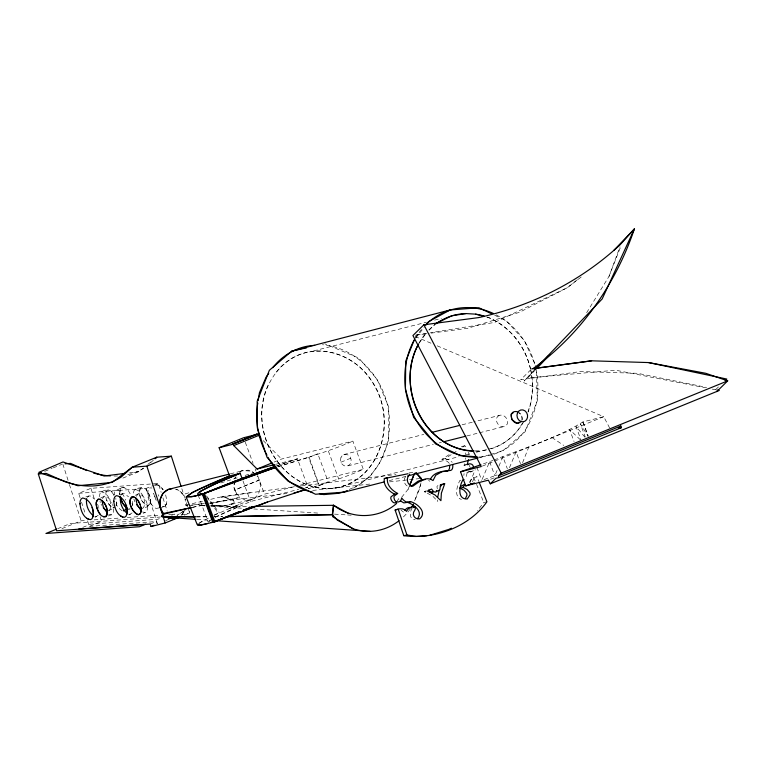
<?xml version="1.0" encoding="UTF-8"?>
<svg xmlns="http://www.w3.org/2000/svg" width="766" height="766" viewBox="0 0 766 766"><rect width="100%" height="100%" fill="white"/><g stroke="black" fill="none" stroke-linecap="round" stroke-linejoin="round"><path stroke-width="0.57" stroke-dasharray="3.83 2.87" d="M135.391 489.57C142.533 490.767 146.545 501.232 143.635 507.552L142.352 508.375C151.237 507.178 152.329 499.403 148.221 492.643C145.885 486.305 138.751 486.697 134.107 490.393L133.016 494.396M234.473 480.856L234.224 490.173L259.272 480.071L257.06 475.954M234.406 480.828L233.783 487.482L236.991 494.156L240.189 497.383A15.071 13.194 75.9 0 0 255.777 496.933A15.071 13.194 75.9 0 0 259.272 480.071L234.779 490.039L236.991 494.156M187.105 506.661L187.23 505.407L185.726 505.177L185.075 498.733L187.431 506.249M420.898 482.877L420.563 486.238L414.703 500.926M463.842 475.514L464.062 473.503M467.212 472.814L465.757 477.946M99.168 496.741L100.26 492.739C104.961 488.804 111.98 488.919 114.373 494.989M113.741 495.564L114.938 491.15L122.301 487.281L124.437 487.54M132.824 505.148L131.838 497.172M150.289 503.042L150.26 498.168L148.221 492.643M159.95 507.915L164.154 506.565L165.628 505.608L166.567 503.693L166.883 501.002L165.561 494.386M465.594 459.38L465.814 457.742M141.691 487.54L140.465 488.325C137.756 494.348 141.442 504.267 148.298 505.407M119.4 494.175L121.018 488.105M521.809 420.486C523.073 417.537 521.502 414.1 518.917 412.434M466.14 464.847L464.033 465.307L464.608 463.44M528.033 411.782L531.039 401.959L532.81 385.566L530.895 370.993M268.129 385.106C246.901 429.669 281.266 493.084 333.354 488.325C383.622 481.374 398.665 414.061 369.289 377.782C353.949 356.219 324.391 344.365 299.123 354.763C280.452 362.615 267.458 380.482 263.447 400.082C253.402 442.825 288.275 493.582 334.618 488.239L459.006 456.66M214.298 515.192L230.384 508.136L231.399 506.498L210.688 505.799M494.041 460.021C523.848 448.072 555.628 438.736 582.983 421.903L603.732 416.685L610.301 429.266M469.29 482.494L471.789 478.329L476.94 476.73L478.903 481.546M472.44 481.804L473.972 478.578L476.94 476.73M414.645 500.811L421.817 481.23M586.632 312.739L609.008 276.402L619.981 246.767M609.008 276.402L620.824 246.346M522.584 462.721L528.875 446.837M181.676 514.886L184.778 510.482L182.011 514.8M470.065 482.57L475.236 469.558M408.125 489.283L409.398 486.084L408.125 489.283L401.7 497.211M509.467 467.7L516.112 451.796L520.526 463.727M482.207 479.305L489.608 461.649L492.94 460.433M405.501 476.758C402.284 480.541 405.109 486.219 409.58 486.965M497.077 470.487L494.826 475.753L483.93 479.64M498.877 466.264L502.917 456.775L507.331 468.706M116.011 505.608L116.872 503.645L115.886 499.145M412.319 507.781C409.666 511.439 408.795 519.587 415.153 519.559M106.005 491.925L107.834 489.886L110.524 490.432L115.388 496.895M150.126 503.377L149.514 504.622L146.593 505.474C141.7 502.027 138.435 495.535 139.852 489.579M87.286 497.364L88.942 495.956L90.733 496.062L94.706 499.173M102.357 498.666L104.454 496.167L106.081 496.263L109.691 499.087L112.114 503.252M106.618 490.671C103.937 496.627 107.575 506.144 114.124 507.734M98.259 515.24L94.62 517.634M121.133 495.018L122.799 493.61L124.58 493.716L128.564 496.828M116.279 505.723L116.7 503.166L115.781 498.293M136.204 496.32L138.301 493.821L139.929 493.917C145.731 497.172 149.389 505.57 146.545 511.803L143.165 513.306M132.106 512.894L128.468 515.288M166.567 503.693L165.006 506.336L162.019 506.307M397.114 501.424L398.54 498.637L399.086 499.375M522.508 422.966C515.365 436.208 502.352 446.291 487.569 449.336M419.27 343.044L426.001 333.363M470.132 471.109L467.988 472.526L464.675 471.76M473.283 470.42L472.115 471.597L468.486 472.45M486.908 501.807L483.758 502.496L477.218 510.96M234.616 478.606L235.842 476.797M415.679 338.141L424.23 327.168M234.53 478.53L236.052 476.758M239.854 472.306L241.367 470.535L251.669 471.128L253.977 473.197M533.624 370.763L524.107 381.037L534.007 370.734M276.172 372.257C303.346 336.705 356.516 349.267 375.014 386.849C396.3 423.636 380.147 480.694 334.618 488.239M208.831 522.019L210.995 519.731M535.137 370.16L527.755 377.935L615.644 370.217L705.275 387.74M429.219 330.136L435.653 323.683M530.828 369.719L520.727 379.697L580.705 371.548L637.59 373.301L706.606 387.395M718.47 386.935L715.971 389.3L713.625 388.822M150.806 462.511L153.363 460.242M122.866 478.099L138.885 471.636L143.357 468.026M147.828 464.426L152.3 460.816M577.459 279.647L567.194 287.767L519.578 312.269L467.576 328.346L430.368 333.229M581.212 276.995L567.194 287.767L494.577 322.438L430.425 332.722M199.122 523.331L209.032 517.711M198.844 523.398L202.186 521.119M449.345 463.42L447.363 461.41L441.925 459.351L450.81 453.549M441.925 459.351L445.084 458.662L451.988 454.152M452.974 453.51L457.915 450.284M462.846 447.057L464.818 445.774L467.212 448.388M122.301 487.281L120.827 488.229L119.889 490.144L119.774 494.692M109.27 510.223L109.777 509.897C112.688 503.521 108.686 493.141 101.543 491.916M154.866 485.759L156.149 484.935L158.016 485.041L160.094 486.199L163.512 490.288M108.265 515.987L112.698 514.149L113.512 512.483L113.483 507.351M158.878 507.925L156.072 508.48C149.753 504.938 145.597 495.621 148.786 488.804L150.203 487.894L151.994 487.999M499.173 415.469C492.758 418.657 498.733 428.893 504.861 426.375C511.267 423.196 505.292 412.96 499.173 415.469L473.656 421.894M240.045 472.067L241.807 470.946L248.165 470.132L253.872 472.727L243.588 475.897M185.094 510.271L176.956 515.394L184.778 510.482M211.043 505.799C218.961 505.12 228.191 507.322 234.961 502.161L233.237 499.882L221.92 496.703L208.735 499.786M229.024 508.701L239.997 504.152M426.289 490.671L424.268 491.762L426.222 492.634M349.229 489.407C385.758 475.408 397.506 428.97 384.369 394.72C374.794 368.389 350.885 347.228 322.457 344.719M353.337 488.076L358.478 485.424L370.811 475.447L380.233 462.061L388.726 440.948L388.764 407.11L377.054 379.218L358.823 358.076L324.784 343.79M214.078 515.183L218.119 513.163L207.471 497.9M100.49 498.149L104.454 496.167M135.333 495.305L138.301 493.821M108.494 510.721L113.454 508.251M214.892 517.404L250.587 501.491L298.73 489.378M437.989 485.462L436.917 486.534L437.329 489.043M44.687 471.349L52.145 468.313M53.208 467.882L61.73 464.407M80.095 497.718L78.678 493.304L90.924 488.315L158.294 483.47L161.157 492.337M78.678 493.304L146.047 488.449L153.19 485.548M154.215 485.127L158.294 483.47M57.661 528.703L70.434 523.494L160.41 517.021M61.96 528.617L81.129 520.803L87.046 520.382M82.738 527.401L90.895 524.078L157.834 519.252L160.898 518.008M87.563 520.861L89.344 526.376L101.591 521.387L99.81 515.872M274.132 462.07L281.582 459.035L352.877 441.111L363.314 469.319C345.533 477.381 326.929 482.724 308.449 488.746M278.02 466.609C303.231 458.69 328.643 451.71 352.877 441.111M150.155 524.049L156.274 521.56L157.193 524.021M171.584 515.317L174.648 514.072L175.558 516.543M165.667 520.621L169.746 518.955M184.347 515.164L189.681 512.99L187.986 507.753M340.947 462.195L350.742 458.212M294.364 486.659L264.49 494.175L233.371 506.862L249.687 506.403M482.369 466.111L603.732 416.685L437.051 345.782M490.585 479.286L494.999 477.496M464.033 465.307L467.356 464.301M460.864 480.158L459.772 480.56C457.13 485.95 453.577 496.818 461.41 499.499M497.048 474.939L494.826 475.753L489.608 461.649L481.977 464.368M275.291 466.36L297.457 458.863L307.894 487.071L305.624 487.837M305.806 487.77L307.894 487.071L305.605 487.655M277.598 466.858L309.138 457.273L319.317 485.539L308.191 488.823M85.802 496.971L88.942 495.956M119.649 494.625L122.799 493.61M128.2 509.582L130.306 508.911L128.439 508.796M188.762 492.806L183.055 494.568A15.1 13.089 85.9 0 0 176.304 489.244M220.742 482.944L239.021 477.304M479.315 457.685L489.388 454.822M490.499 454.497L502.697 450.925L525.17 431.679L537.359 400.628L536.248 369.155M476.289 452.275L486.458 449.632M389.147 480.675L406.487 476.251M313.667 350.914L426.509 322.199M434.561 320.15L441.475 318.388M465.92 454.908L471.684 453.443M230.317 473.838L241.807 470.946M275.549 464.368L297.457 458.863L288.054 461.984A90.407 5.362 -20.3 0 0 276.574 465.929M343.762 454.564L423.78 434.437M462.051 424.804L472.498 422.181M347.936 465.843L433.317 444.366M439.09 442.92L441.398 442.336M466.781 435.95L478.319 433.049M479.468 432.761L504.861 426.375M180.987 515.173L189.681 512.99L188.551 509.62M300.109 485.213L363.314 469.319M231.418 504.401L252.244 499.164M230.384 508.136L236.675 506.575L211.129 505.828M192.41 507.351L205.116 504.507M185.726 505.177L203.172 501.088M464.818 445.774L461.668 446.463L463.306 448.014M424.268 491.762L426.375 491.303M192.381 507.408L205.211 504.717M209.874 503.741L240.189 497.383L209.788 503.549M473.474 477.477L475.36 481.268M416.426 334.962L429.257 332.904M471.645 471.76L467.825 471.071M250.367 492.71L221.24 497.105L226.401 497.766L233.573 500.322L234.425 503.051L226.104 505.436L210.794 505.799M221.92 496.703L294.45 486.736M191.615 505.206L204.244 503.415M189.068 505.531L204.388 503.406M415.249 335.221L429.209 333.382M129.636 472.804L138.885 471.636M301.536 485.883L396.041 474.48M409.044 472.909L414.942 472.191M209.989 502.611L287.786 493.39M312.662 490.451L369.93 484.045M389.463 481.891L421.348 478.386M94.151 519.865L120.195 517.998M127.29 517.481L160.439 515.097M168.731 514.503L174.648 514.072M89.344 526.376L156.274 521.56M112.908 507.667L115.149 507.571M196.24 516.849L208.189 516.753M214.164 516.705L222.533 516.638M196.556 516.839L208.419 516.753M214.356 516.705L222.667 516.638M204.991 505.608L200.433 505.455L204.551 505.79M475.179 450.896L480.895 451.097M205.164 505.617L200.386 505.455L204.943 505.819M156.398 484.945L158.016 485.041L161.415 487.3L163.12 489.847M122.541 487.291L126.246 488.545L128.324 490.633L131.34 495.908M116.355 490.24C121.44 490.25 124.111 496.071 125.605 500.169M162.287 506.45L164.154 506.565M145.262 512.636L142.553 511.937M130.45 514.302L128.659 514.197M111.415 514.982L108.705 514.283M96.602 516.648L94.812 516.543M210.841 506.211L244.134 508.346M253.651 508.959L320.245 513.22M334.512 514.13L346.404 514.886M347.592 514.963L351.163 515.192M479.286 456.938L481.623 457.101M197.101 519.415L210.219 520.325M186.741 505.522L187.89 505.704M712.256 389.109L715.75 389.789M175.404 489.397L178.574 490.192L183.055 494.568L184.568 497.689M445.084 458.662L448.886 459.887L452.266 462.3M486.755 317.057L488.995 317.641C509.955 326.986 525.371 346.433 530.388 368.752M415.124 336.456L431.574 343.455M494.702 315.257L506.316 320.772L524.442 340.746L536.171 366.818M427.198 493.074L433.192 496.617L437.769 501.366L437.664 499.92M122.215 510.826L118.242 507.724L116.049 504.172M428.548 480.387L429.879 481.249M551.865 437.472L563.766 445.419M401.087 510.204L403.471 512.071M516.964 411.668L521.55 414.952L522.192 420.323M580.379 439.789L569.636 429.602L574.05 441.532M263.255 440.632L281.582 459.035M584.918 437.195L575.994 426.47L580.81 439.493M469.213 465.335L470.257 467.576M206.523 495.908L219.363 512.875M146.67 490.317L146.995 490.805M158.16 494.664L158.859 496.177M156.044 499.959L153.727 493.285M134.95 501.864L133.83 498.972M101.093 504.21L101.619 505.349M97.56 504.143L98.402 506.585M476.567 484.265L483.758 502.496M153.593 493.534L156.245 500.38M582.983 421.903L588.202 436.007M582.878 422.21L588.097 436.314L580.446 423.981L585.262 437.003M476.931 467.394L481.747 480.416M328.384 451.088L338.821 479.296M245.273 442.202L253.096 463.363M255.155 468.936L255.978 471.157M257.625 475.609L264.49 494.175M242.966 480.866L250.587 501.491M198.203 495.209L208.237 522.335M181.82 488.651L184.711 497.613M162.947 497.881L167.237 511.19M146.047 488.449L157.499 523.944M90.924 488.315L94.831 500.447M81.522 502.123L85.428 514.245M62.793 463.976L69.026 483.298M69.39 484.438L81.129 520.803M132.02 503.444L132.729 505.914M112.64 504.392L113.148 506.173M99.973 501.309L100.317 502.496M98.623 507.37L98.881 508.26M468.591 452.179L469.051 454.698M465.431 452.869L465.747 454.544M208.601 521.311A90.407 5.362 -20.3 0 1 209.999 520.2M215.485 517.04A90.407 5.362 -20.3 0 1 239.614 506.039M111.185 506.709A9.546 4.577 67.8 0 1 106.675 499.949M492.011 454.822A75.336 65.962 75.9 0 1 478.396 457.12M415.354 338.065A75.336 65.962 75.9 0 1 421.827 328.997M496.205 314.874A75.336 65.962 75.9 0 1 535.08 365.334M535.913 368.781A75.336 65.962 75.9 0 1 493.113 454.477M486.247 450.063A69.313 60.686 75.9 0 1 474.652 451.203M418.82 343.369A69.313 60.686 75.9 0 1 425.791 333.267M428.759 330.022A69.313 60.686 75.9 0 1 435.299 324.315M487.119 317.114A69.313 60.686 75.9 0 1 530.512 368.81M530.752 369.873A69.313 60.686 75.9 0 1 528.167 412.041M523.887 421.386A69.313 60.686 75.9 0 1 489.723 449.211M143.749 468.246A241.079 115.57 67.8 0 1 126.84 474.786M117.591 475.964A241.079 115.57 67.8 0 1 114 476.05M410.27 508.978A63.281 54.874 85.9 0 1 402.667 517.634M317.794 453.75L308.612 457.484L319.049 485.701L328.231 481.958L317.794 453.75M341.014 457.34A6.023 5.276 75.9 0 0 346.318 466.188A6.023 5.276 75.9 0 0 350.206 457.082A6.023 5.276 75.9 0 0 341.014 457.34"/><path stroke-width="1.15" d="M421.118 480.627L421.348 478.386L416.273 472.919M79.923 503.54L80.229 500.849L81.177 498.934L82.651 497.986C90.848 499.403 95.52 511.324 92.131 518.659L90.647 519.616C83.389 518.946 80.497 509.763 79.923 503.54L79.961 503.961M86.635 498.695C85.668 504.947 88.377 511.88 93.366 515.738M113.77 501.194L114.086 498.503L115.024 496.588L116.499 495.64C124.695 497.057 129.368 508.978 125.978 516.313L124.504 517.27C117.236 516.6 114.345 507.418 113.77 501.194L113.818 501.615M120.482 496.349C119.515 502.601 122.225 509.534 127.213 513.392M126.62 505.617L125.413 510.022L123.517 510.903M242.161 478.702L240.151 473.273L229.561 475.935L219.124 447.727L232.242 444.424L256.773 434.111L257.74 434.198L260.756 438.114M232.242 444.424L256.773 434.111M437.74 496.99L439.177 490.403M479.305 482.503L486.908 501.807C468.916 527.104 434.025 539.877 403.787 535.683L395.132 510.051C398.942 508.576 403.672 507.619 406.622 511.382C408.288 506.24 419.682 503.645 413.602 512.224C412.194 516.131 415.766 519.616 419.624 518.898C427.658 512.377 417.298 503.406 410.643 501.673C407.225 503.693 403.548 500.696 401.69 497.948C401.125 503.243 394.48 503.521 394.011 497.967A2.911 2.557 77.3 0 1 394.251 496.062L397.765 493.457C391.981 490.623 386.217 484.83 387.481 477.86L384.331 478.549C383.067 485.52 388.831 491.312 394.614 494.147L396.711 493.687M257.807 403.002C254.609 420.773 258.401 439.416 266.98 455.195M258.171 400.723L259.435 392.728L266.032 377.255L268.722 373.425M468.495 459.705L467.183 464.617C469.453 463.037 473.197 463.756 473.407 466.887M198.011 523.973L197.657 524.997L199.38 525.256L207.394 523.551M396.702 503.367C379.141 518.869 352.13 519.654 333.65 505.301L332.272 514.666L337.346 520.133L352.982 528.703A63.281 54.874 85.9 0 0 399.096 520.679M414.521 473.264L409.829 485.012L414.224 474.049M440.699 486.4L441.532 484.476L444.692 483.786L441.379 493.141L440.919 500.677L435.069 495.008L427.428 491.073L431.555 489.043L433.432 491.437L434.944 492.069A2.059 1.81 77.4 0 0 436.113 491.801L439.904 489.771L440.393 485.184L444.692 483.786M430.435 479.238C433.882 471.712 443.457 471.023 450.705 470.448C452.926 469.682 452.85 466.705 452.821 464.78M409.733 474.221C405.683 478.08 406.938 485.299 412.73 486.276C418.351 482.475 425.963 475.389 433.029 480.56L435.739 475.236L442.145 471.636M465.623 498.072L466.829 495.573A3.61 3.169 77.3 0 0 466.609 493.227L463.957 490.192L459.657 488.009L463.516 487.578L467.107 489.503L469.759 492.538A3.61 3.169 77.3 0 1 469.979 494.884L467.289 498.982C456.9 499.614 459.38 485.577 462.923 479.87L464.014 479.468M418.638 344.049C394.662 385.691 423.751 449.939 474.03 450.858M417.92 518.113C423.119 511.056 413.343 504.315 407.483 502.362L403.854 502.898L400.589 500.983M462.808 487.32L464.972 484.801M272.753 367.69C282.577 354.888 298.367 345.935 314.702 345.409M436.754 490.46L436.208 491.044M425.657 325.339L428.51 321.682L450.13 309.962L478.855 307.75L491.533 313.763M162.248 515.499L162.612 516.638L161.473 516.456L163.761 514.12L191.27 507.619L163.235 513.517L159.989 507.054L160.218 499.375L162.89 493.371L168.233 489.455L229.168 474.125M613.978 250.185L634.382 228.929C615.73 284.167 580.618 334.531 533.04 368.58L591.639 360.815L648.524 362.567L705.764 373.291L727.7 380.865L716.765 391.598M536.774 368.436L549.892 354.629M534.419 369.911L602.181 298.941L634.382 228.929L620.173 244.708A391.752 337.356 45.6 0 1 478.511 317.622L423.866 324.794L412.931 335.527L481.268 466.561L460.519 471.779L465.738 485.883L488.382 480.186L490.278 483.834L719.245 390.478L716.909 390.018M448.388 470.717L449.527 468.39L449.671 465.469M535.664 369.02L548.035 356.152M404.63 510.204L407.33 507.992L409.992 507.398M620.853 426.011L618.401 428.414L621.456 427.639L620.853 426.011L498.388 475.887L498.992 477.524L621.456 427.639M490.278 483.834L495.937 478.29L498.992 477.524M498.388 475.887L501.213 473.11L727.7 380.865M725.153 380.635L726.819 379.055L648.524 362.567M460.596 486.63L464.263 484.361M410.911 486.362L418.246 481.067L425.341 479.449M155.067 458.729L156.762 457.206L171.345 456.163L181.102 486.41M450.13 309.962L291.76 351.125L269.383 370.256L257.165 401.26L257.328 427.974L267.037 457.331L288.131 481.24L315.525 494.252L344.068 492.165L384.522 481.852M154.981 458.652L156.762 457.206L132.269 467.183L112.19 482.408L77.902 485.74L38.769 472.383L62.994 461.965L104.186 476.021L125.011 473.388M275.339 467.605L231.112 483.135L203.325 493.84L204.455 493.582L214.892 521.799L200.816 525.16L197.235 524.72L186.186 497.077L191.864 492.844L200.816 488.363A90.407 5.362 -20.3 0 1 229.561 475.935L193.377 491.916L186.875 496.464L191.337 496.885L200.903 494.645L275.798 467.279M396.338 502.276C393.868 504.392 391.302 500.954 390.851 498.656A2.911 2.557 77.3 0 1 391.1 496.751L394.614 494.147M520.842 421.817C512.722 428.309 506.01 409.695 517.203 411.668M513.057 412.912L511.056 414.176L511.698 419.548L517.203 423.483L519.204 422.219M344.068 492.165L347.161 490.508M395.132 510.051L398.09 509.266M435.653 323.683L451.835 315.755L465.939 313.572L475.542 314.146A69.313 60.686 75.9 0 1 484.007 316.061M448.924 529.296L451.433 528.224M202.377 494.223L202.894 494.003L213.379 522.201L212.814 522.431L202.377 494.223L204.455 493.582M275.291 466.36L241.204 478.788L200.903 494.645L199.505 491.81L216.395 483.298L240.151 473.273A90.407 5.362 -20.3 0 0 199.533 494.376L203.268 493.85L211.148 490.585A90.407 5.362 -20.3 0 1 275.511 466.303M212.814 522.431L213.331 522.221M210.899 522.46L213.704 522.067L221.585 518.793A90.407 5.362 -20.3 0 1 232.481 514.426M179.024 517.328L165.178 522.967L151.065 526.52L150.155 524.049L56.636 530.781L38.3 473.953L41.498 472.651M38.3 473.953L46.123 473.388L65.589 481.977A241.079 115.57 67.8 0 0 121.21 477.026L132.269 467.183L146.852 466.14L171.345 456.163M219.124 447.727L243.617 437.75L256.734 434.446M232.28 444.089L257.74 434.198M232.538 444.347L233.247 444.175L233.764 445.582L258.257 435.605M56.598 529.134L45.941 533.471L139.46 526.74L145.588 524.241M233.764 445.582L257.089 469.012L271.997 462.942M151.065 526.52L154.129 525.275M238.762 511.956L213.111 522.249L267.573 501.998L304.858 489.8M203.268 493.85L213.762 522.058L267.573 501.998M252.981 506.546L243.119 510.28A90.407 5.362 -20.3 0 1 246.365 509.026M447.928 529.67L429.783 535.252M480.885 464.751L460.519 471.779M474.432 482.934L465.738 485.883M440.335 484.859L441.532 484.476M344.824 491.542L339.319 493.227L323.807 494.597L319.365 493.677M293.885 493.065L305.088 489.742M202.894 494.003L194.459 496.177L186.186 497.077M407.646 475.954L478.156 457.982M257.089 469.012L274.391 464.665M431.9 432.388L459.734 425.389M443.705 441.762L465.623 436.247M177.425 517.979L173.422 518.821L162.411 516.064L162.737 515.384L146.852 466.14M213.762 522.058L214.892 521.799M291.76 351.125L306.563 347.841M428.816 489.867L430.281 492.126L433.432 491.437M407.483 502.362L410.643 501.673M413.372 507.552L415.478 507.092M403.787 535.683L406.947 534.994L416.388 536.382L426.71 535.693M165.178 522.967L163.148 516.677L173.748 518.735M172.235 488.612L168.233 489.455A15.052 13.051 85.9 0 0 160.218 499.375C159.242 504.459 160.113 510.252 163.761 514.12M173.422 518.821L177.76 517.893M384.331 478.549L407.991 473.752M531.661 368.886L591.639 360.815M442.02 471.626L447.545 471.138M195.052 516.858L161.674 516.466L168.003 517.28M65.024 463.813L70.616 463.411L86.836 470.573M78.649 529.067L144.41 524.327M133.897 496.875L132.355 496.789C126.792 501.567 132.259 512.607 138.253 514.829L140.188 513.871L141.222 511.315C141.203 505.828 139.029 499.537 133.897 496.875L131.647 496.971C124.13 504.287 143.204 525.878 140.762 506.824M100.049 499.221L97.799 499.317L96.248 502.228C95.683 507.322 100.164 519.769 106.493 515.882C108.896 509.821 105.181 500.351 98.508 499.135C93.634 502.601 97.531 510.443 100.135 514.225M103.573 516.916L105.823 516.82L107.116 514.637C107.949 509.342 105.651 503.779 101.763 500.179M254.417 506.345L333.65 505.301M227.311 516.6L332.272 514.666L227.406 516.6M195.368 516.849L161.473 516.456M141.7 508.337L138.914 507.274L136.453 504.478M107.853 510.683L105.066 509.62L103.257 507.801M122.876 517.174L120.559 515.997M89.028 519.52L86.702 518.343M476.94 456.785L460.529 455.665L435.538 443.887L413.669 417.384L405.405 389.233L405.769 361.045L414.253 339.97A75.336 65.962 75.9 0 0 414.961 418.045A75.336 65.962 75.9 0 0 477.247 457.168M167.285 517.366L195.914 519.338M216.184 520.736L370.055 531.336M467.212 464.493L468.103 464.646M312.691 492.299C293.579 488.134 277.589 473.953 267.995 457.321M475.542 314.146L484.505 316.473M470.506 483.691L472.086 484.16M167.304 517.318L169.353 518.189L167.658 517.261M348.635 513.517L333.354 505.167L332.597 516.638L352.982 528.703M430.281 492.126L431.794 492.758A2.059 1.81 77.4 0 0 432.962 492.49M126.859 507.801C123.221 505.493 121.325 501.079 120.205 497.029M141.231 510.922L137.076 504.411L135.927 498.656M126.361 507.638L122.397 502.726L120.147 496.311M107.374 513.268L103.228 506.757L102.079 501.002M135.611 497.833L138.167 500.6L140.13 504.603M415.804 472.699L422.21 480.148M423.866 324.794L501.213 473.11M406.947 534.994L398.291 509.361M233.601 513.986A90.407 5.362 -20.3 0 1 239.911 511.516M247.447 508.614A90.407 5.362 -20.3 0 1 252.924 506.537M125.911 505.091A11.557 5.544 67.8 0 1 126.917 514.398M92.064 507.437A11.557 5.544 67.8 0 1 93.069 516.744M425.896 324.621A75.336 65.962 75.9 0 1 493.275 313.428M473.58 451.184A69.313 60.686 75.9 0 1 418.906 414.128A69.313 60.686 75.9 0 1 418.284 344.355M436.16 323.673A69.313 60.686 75.9 0 1 465.939 313.572M110.371 475.935A241.079 115.57 67.8 0 1 93.538 473.043M413.449 504.076A63.281 54.874 85.9 0 1 410.94 508.021M517.471 412.96A6.023 5.276 75.9 0 0 522.776 421.807A6.023 5.276 75.9 0 0 526.663 412.702A6.023 5.276 75.9 0 0 517.471 412.96"/></g></svg>
